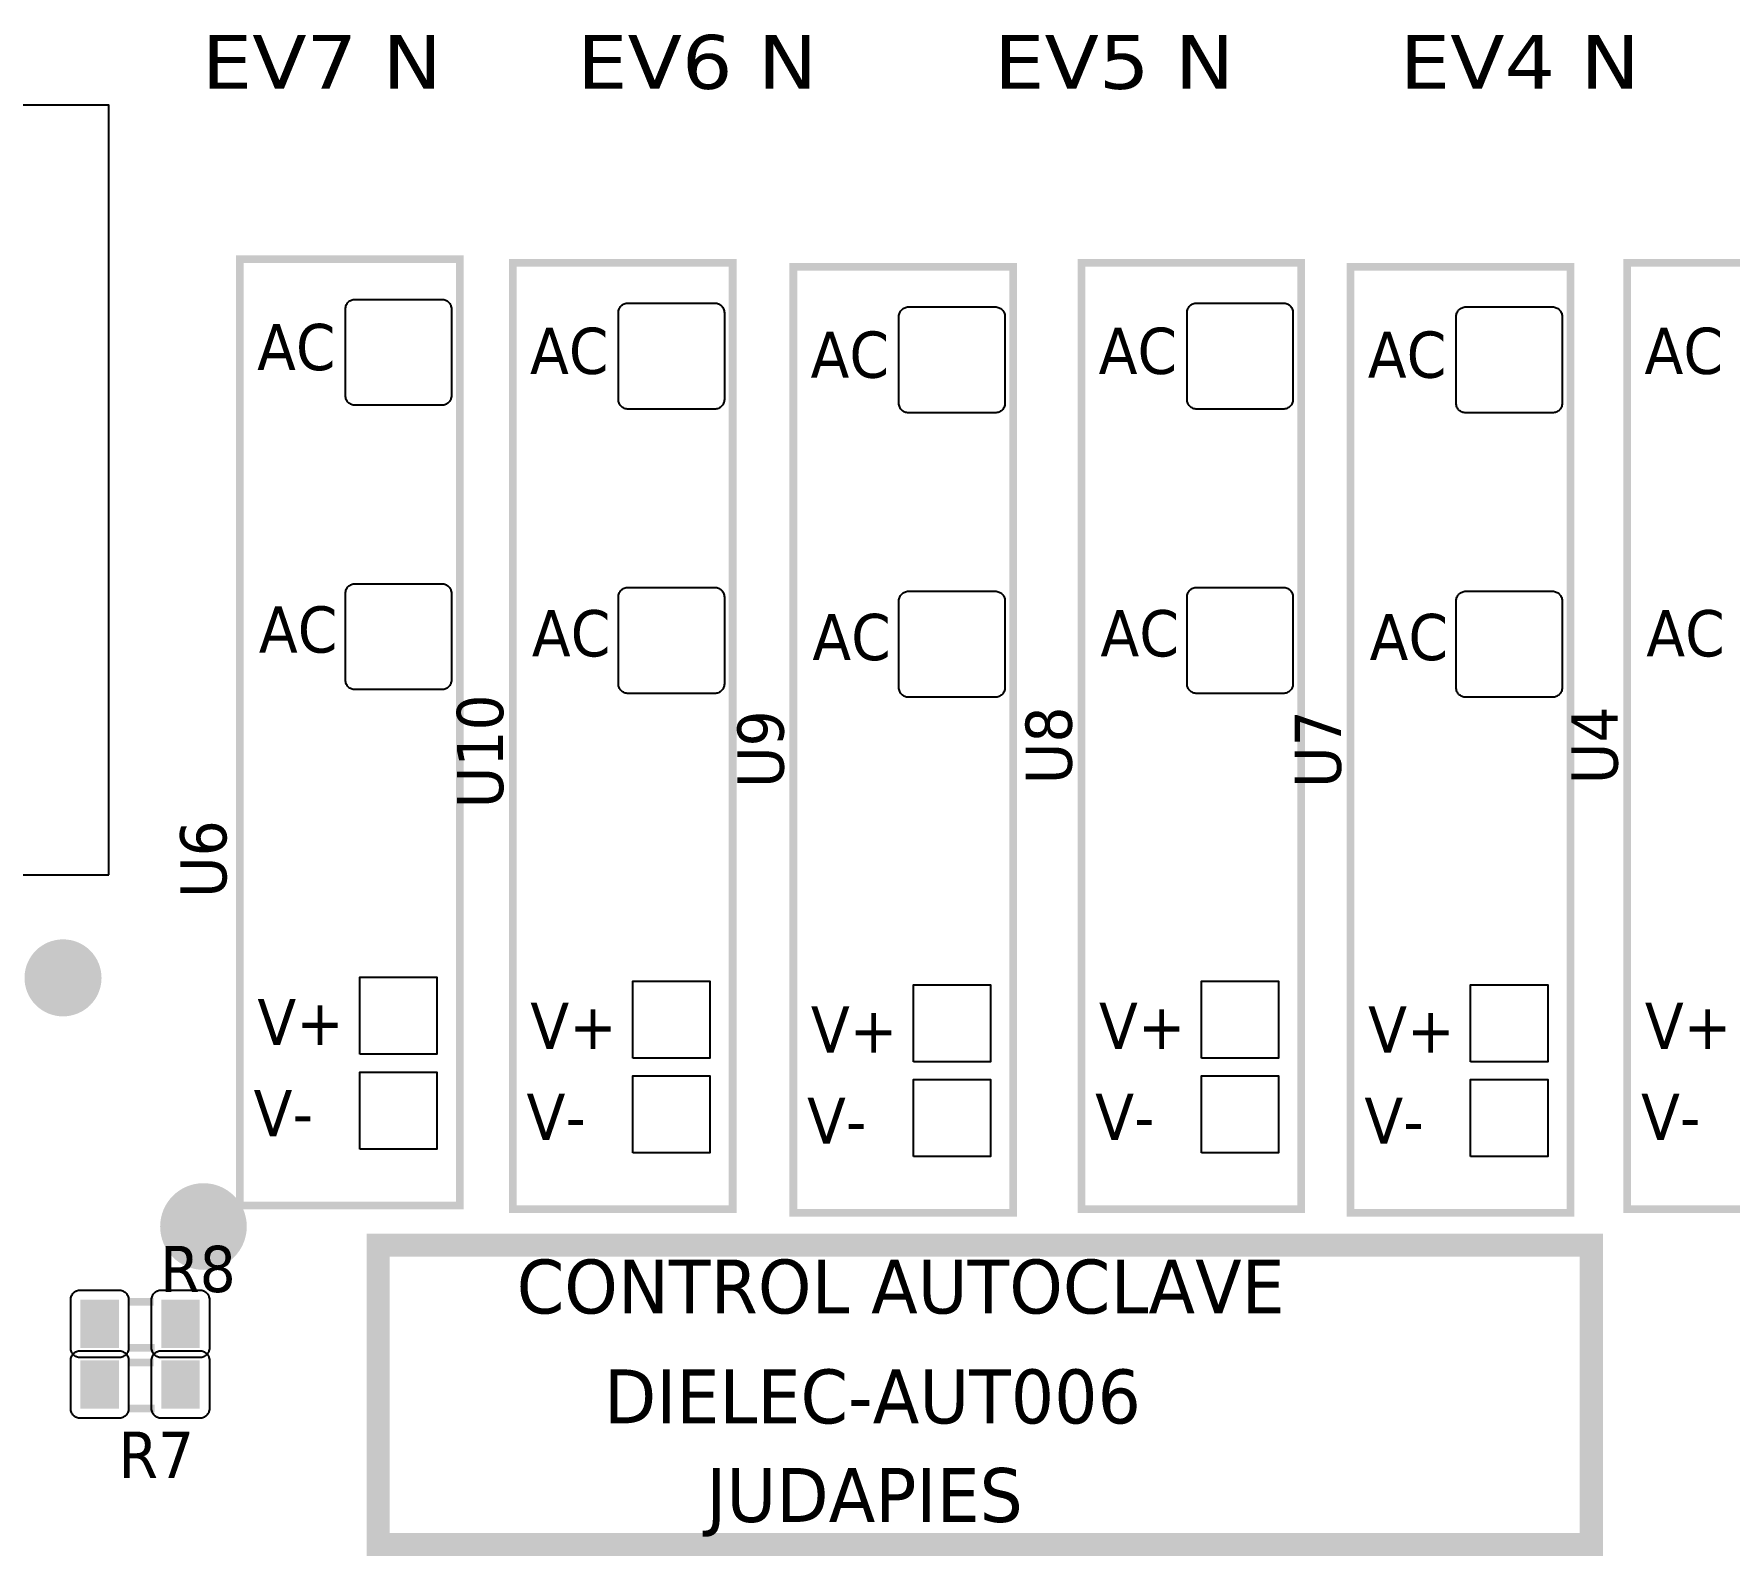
# Model space of a CAD drawing. Header units: millimetres. Extents: x 123.5 to 144.3, y 105.4 to 121.6.
# Drawn here: x 130.969 to 134.138, y 112.944 to 115.789 of the extents above; entities that cross this region are included whole.
import ezdxf

# ---------------------------------------------------------------- set-up
doc = ezdxf.new("R2010")
doc.units = ezdxf.units.MM
doc.layers.add('DESC', color=250, linetype='Continuous')
doc.styles.get("Standard").update_dxf_attribs({"font": 'tahoma.ttf'})

# ---------------------------------------------------------------- blocks, each defined once
blk = doc.blocks.new('RPAD')
blk.add_trace([(-0.5, -0.5), (-0.5, 0.5), (0.5, -0.5), (0.5, 0.5)])
blk = doc.blocks.new('EPAD')
at = {"const_width": 0.5}
blk.add_lwpolyline([(-0.25, 0, 1), (0.25, 0, 1)], format="xyb", close=True, dxfattribs=at)
blk = doc.blocks.new('DIELEC-AUT006')
blk.add_lwpolyline([(150.4504, 113.756), (150.4504, 114.955), (150.0475, 114.955), (150.0475, 113.756), (150.4504, 113.756)])
for points, const_width in [([(150.6546, 113.2411), (150.9972, 113.2411), (150.9972, 114.715), (150.6546, 114.715), (150.6546, 113.2411)], 0.012), ([(150.6546, 113.2411), (150.9972, 113.2411), (150.9972, 114.715), (150.6546, 114.715), (150.6546, 113.2411)], 0.012), ([(150.6546, 113.2411), (150.9972, 113.2411), (150.9972, 114.715), (150.6546, 114.715), (150.6546, 113.2411)], 0.012), ([(151.0798, 113.2352), (151.4224, 113.2352), (151.4224, 114.7091), (151.0798, 114.7091), (151.0798, 113.2352)], 0.012), ([(151.0798, 113.2352), (151.4224, 113.2352), (151.4224, 114.7091), (151.0798, 114.7091), (151.0798, 113.2352)], 0.012), ([(151.0798, 113.2352), (151.4224, 113.2352), (151.4224, 114.7091), (151.0798, 114.7091), (151.0798, 113.2352)], 0.012), ([(151.5169, 113.2293), (151.8594, 113.2293), (151.8594, 114.7032), (151.5169, 114.7032), (151.5169, 113.2293)], 0.012), ([(151.5169, 113.2293), (151.8594, 113.2293), (151.8594, 114.7032), (151.5169, 114.7032), (151.5169, 113.2293)], 0.012), ([(151.5169, 113.2293), (151.8594, 113.2293), (151.8594, 114.7032), (151.5169, 114.7032), (151.5169, 113.2293)], 0.012), ([(151.9657, 113.2352), (152.3082, 113.2352), (152.3082, 114.7091), (151.9657, 114.7091), (151.9657, 113.2352)], 0.012), ([(151.9657, 113.2352), (152.3082, 113.2352), (152.3082, 114.7091), (151.9657, 114.7091), (151.9657, 113.2352)], 0.012), ([(151.9657, 113.2352), (152.3082, 113.2352), (152.3082, 114.7091), (151.9657, 114.7091), (151.9657, 113.2352)], 0.012), ([(152.385, 113.2293), (152.7275, 113.2293), (152.7275, 114.7032), (152.385, 114.7032), (152.385, 113.2293)], 0.012), ([(152.385, 113.2293), (152.7275, 113.2293), (152.7275, 114.7032), (152.385, 114.7032), (152.385, 113.2293)], 0.012), ([(152.385, 113.2293), (152.7275, 113.2293), (152.7275, 114.7032), (152.385, 114.7032), (152.385, 113.2293)], 0.012), ([(152.8161, 113.2352), (153.1586, 113.2352), (153.1586, 114.7091), (152.8161, 114.7091), (152.8161, 113.2352)], 0.012), ([(152.8161, 113.2352), (153.1586, 113.2352), (153.1586, 114.7091), (152.8161, 114.7091), (152.8161, 113.2352)], 0.012), ([(152.8161, 113.2352), (153.1586, 113.2352), (153.1586, 114.7091), (152.8161, 114.7091), (152.8161, 113.2352)], 0.012), ([(150.8703, 112.7128), (152.7601, 112.7128), (152.7601, 113.1793), (150.8703, 113.1793), (150.8703, 112.7128)], 0.036), ([(150.8703, 112.7128), (152.7601, 112.7128), (152.7601, 113.1793), (150.8703, 113.1793), (150.8703, 112.7128)], 0.036), ([(150.8703, 112.7128), (152.7601, 112.7128), (152.7601, 113.1793), (150.8703, 113.1793), (150.8703, 112.7128)], 0.036), ([(150.4798, 113.0911), (150.5203, 113.0911)], 0.012), ([(150.4798, 113.0911), (150.5203, 113.0911)], 0.012), ([(150.4798, 113.0911), (150.5203, 113.0911)], 0.012), ([(150.4798, 113.0191), (150.5218, 113.0191)], 0.012), ([(150.4798, 113.0191), (150.5218, 113.0191)], 0.012), ([(150.4798, 113.0191), (150.5218, 113.0191)], 0.012), ([(150.4798, 112.9966), (150.5203, 112.9966)], 0.012), ([(150.4798, 112.9966), (150.5203, 112.9966)], 0.012), ([(150.4798, 112.9966), (150.5203, 112.9966)], 0.012), ([(150.4798, 112.9246), (150.5218, 112.9246)], 0.012), ([(150.4798, 112.9246), (150.5218, 112.9246)], 0.012), ([(150.4798, 112.9246), (150.5218, 112.9246)], 0.012)]:
    blk.add_lwpolyline(points, dxfattribs=dict(const_width=const_width))
for points in [[(150.8193, 114.5024), (150.8193, 114.6374), (150.8193, 114.6389), (150.8196, 114.6404), (150.8199, 114.6419), (150.8204, 114.6433), (150.821, 114.6446), (150.8218, 114.6458), (150.8226, 114.647), (150.8236, 114.648), (150.8247, 114.649), (150.8258, 114.6499), (150.827, 114.6506), (150.8284, 114.6512), (150.8297, 114.6517), (150.8312, 114.6521), (150.8327, 114.6523), (150.8343, 114.6524), (150.9693, 114.6524), (150.9708, 114.6523), (150.9723, 114.6521), (150.9738, 114.6517), (150.9752, 114.6512), (150.9765, 114.6506), (150.9777, 114.6499), (150.9789, 114.649), (150.9799, 114.648), (150.9809, 114.647), (150.9817, 114.6458), (150.9825, 114.6446), (150.9831, 114.6433), (150.9836, 114.6419), (150.984, 114.6404), (150.9842, 114.6389), (150.9843, 114.6374), (150.9843, 114.5024), (150.9842, 114.5008), (150.984, 114.4993), (150.9836, 114.4979), (150.9831, 114.4965), (150.9825, 114.4952), (150.9817, 114.4939), (150.9809, 114.4928), (150.9799, 114.4917), (150.9789, 114.4908), (150.9777, 114.4899), (150.9765, 114.4892), (150.9752, 114.4885), (150.9738, 114.488), (150.9723, 114.4877), (150.9708, 114.4875), (150.9693, 114.4874), (150.8343, 114.4874), (150.8327, 114.4875), (150.8312, 114.4877), (150.8297, 114.488), (150.8284, 114.4885), (150.827, 114.4892), (150.8258, 114.4899), (150.8247, 114.4908), (150.8236, 114.4917), (150.8226, 114.4928), (150.8218, 114.4939), (150.821, 114.4952), (150.8204, 114.4965), (150.8199, 114.4979), (150.8196, 114.4993), (150.8193, 114.5008), (150.8193, 114.5024)], [(151.2445, 114.4965), (151.2445, 114.6315), (151.2445, 114.633), (151.2448, 114.6345), (151.2451, 114.636), (151.2456, 114.6374), (151.2462, 114.6387), (151.247, 114.6399), (151.2478, 114.6411), (151.2488, 114.6421), (151.2499, 114.6431), (151.251, 114.6439), (151.2522, 114.6447), (151.2536, 114.6453), (151.2549, 114.6458), (151.2564, 114.6462), (151.2579, 114.6464), (151.2595, 114.6465), (151.3945, 114.6465), (151.396, 114.6464), (151.3975, 114.6462), (151.399, 114.6458), (151.4004, 114.6453), (151.4017, 114.6447), (151.4029, 114.6439), (151.4041, 114.6431), (151.4051, 114.6421), (151.4061, 114.6411), (151.4069, 114.6399), (151.4077, 114.6387), (151.4083, 114.6374), (151.4088, 114.636), (151.4092, 114.6345), (151.4094, 114.633), (151.4095, 114.6315), (151.4095, 114.4965), (151.4094, 114.4949), (151.4092, 114.4934), (151.4088, 114.492), (151.4083, 114.4906), (151.4077, 114.4893), (151.4069, 114.488), (151.4061, 114.4869), (151.4051, 114.4858), (151.4041, 114.4848), (151.4029, 114.484), (151.4017, 114.4832), (151.4004, 114.4826), (151.399, 114.4821), (151.3975, 114.4818), (151.396, 114.4815), (151.3945, 114.4815), (151.2595, 114.4815), (151.2579, 114.4815), (151.2564, 114.4818), (151.2549, 114.4821), (151.2536, 114.4826), (151.2522, 114.4832), (151.251, 114.484), (151.2499, 114.4848), (151.2488, 114.4858), (151.2478, 114.4869), (151.247, 114.488), (151.2462, 114.4893), (151.2456, 114.4906), (151.2451, 114.492), (151.2448, 114.4934), (151.2445, 114.4949), (151.2445, 114.4965)], [(151.6815, 114.4906), (151.6815, 114.6256), (151.6815, 114.6271), (151.6818, 114.6286), (151.6821, 114.6301), (151.6826, 114.6315), (151.6832, 114.6328), (151.684, 114.634), (151.6848, 114.6352), (151.6858, 114.6362), (151.6869, 114.6372), (151.688, 114.638), (151.6892, 114.6388), (151.6906, 114.6394), (151.6919, 114.6399), (151.6934, 114.6403), (151.6949, 114.6405), (151.6965, 114.6406), (151.8315, 114.6406), (151.833, 114.6405), (151.8345, 114.6403), (151.836, 114.6399), (151.8374, 114.6394), (151.8387, 114.6388), (151.8399, 114.638), (151.8411, 114.6372), (151.8421, 114.6362), (151.8431, 114.6352), (151.8439, 114.634), (151.8447, 114.6328), (151.8453, 114.6315), (151.8458, 114.6301), (151.8462, 114.6286), (151.8464, 114.6271), (151.8465, 114.6256), (151.8465, 114.4906), (151.8464, 114.489), (151.8462, 114.4875), (151.8458, 114.486), (151.8453, 114.4847), (151.8447, 114.4833), (151.8439, 114.4821), (151.8431, 114.481), (151.8421, 114.4799), (151.8411, 114.4789), (151.8399, 114.4781), (151.8387, 114.4773), (151.8374, 114.4767), (151.836, 114.4762), (151.8345, 114.4759), (151.833, 114.4756), (151.8315, 114.4756), (151.6965, 114.4756), (151.6949, 114.4756), (151.6934, 114.4759), (151.6919, 114.4762), (151.6906, 114.4767), (151.6892, 114.4773), (151.688, 114.4781), (151.6869, 114.4789), (151.6858, 114.4799), (151.6848, 114.481), (151.684, 114.4821), (151.6832, 114.4833), (151.6826, 114.4847), (151.6821, 114.486), (151.6818, 114.4875), (151.6815, 114.489), (151.6815, 114.4906)], [(152.1303, 114.4965), (152.1303, 114.6315), (152.1304, 114.633), (152.1306, 114.6345), (152.1309, 114.636), (152.1314, 114.6374), (152.1321, 114.6387), (152.1328, 114.6399), (152.1337, 114.6411), (152.1346, 114.6421), (152.1357, 114.6431), (152.1368, 114.6439), (152.1381, 114.6447), (152.1394, 114.6453), (152.1408, 114.6458), (152.1422, 114.6462), (152.1437, 114.6464), (152.1453, 114.6465), (152.2803, 114.6465), (152.2818, 114.6464), (152.2833, 114.6462), (152.2848, 114.6458), (152.2862, 114.6453), (152.2875, 114.6447), (152.2887, 114.6439), (152.2899, 114.6431), (152.2909, 114.6421), (152.2919, 114.6411), (152.2928, 114.6399), (152.2935, 114.6387), (152.2941, 114.6374), (152.2946, 114.636), (152.295, 114.6345), (152.2952, 114.633), (152.2953, 114.6315), (152.2953, 114.4965), (152.2952, 114.4949), (152.295, 114.4934), (152.2946, 114.492), (152.2941, 114.4906), (152.2935, 114.4893), (152.2928, 114.488), (152.2919, 114.4869), (152.2909, 114.4858), (152.2899, 114.4848), (152.2887, 114.484), (152.2875, 114.4832), (152.2862, 114.4826), (152.2848, 114.4821), (152.2833, 114.4818), (152.2818, 114.4815), (152.2803, 114.4815), (152.1453, 114.4815), (152.1437, 114.4815), (152.1422, 114.4818), (152.1408, 114.4821), (152.1394, 114.4826), (152.1381, 114.4832), (152.1368, 114.484), (152.1357, 114.4848), (152.1346, 114.4858), (152.1337, 114.4869), (152.1328, 114.488), (152.1321, 114.4893), (152.1314, 114.4906), (152.1309, 114.492), (152.1306, 114.4934), (152.1304, 114.4949), (152.1303, 114.4965)], [(152.5496, 114.4906), (152.5496, 114.6256), (152.5496, 114.6271), (152.5499, 114.6286), (152.5502, 114.6301), (152.5507, 114.6315), (152.5514, 114.6328), (152.5521, 114.634), (152.5529, 114.6352), (152.5539, 114.6362), (152.555, 114.6372), (152.5561, 114.638), (152.5574, 114.6388), (152.5587, 114.6394), (152.5601, 114.6399), (152.5615, 114.6403), (152.563, 114.6405), (152.5646, 114.6406), (152.6996, 114.6406), (152.7011, 114.6405), (152.7026, 114.6403), (152.7041, 114.6399), (152.7055, 114.6394), (152.7068, 114.6388), (152.708, 114.638), (152.7092, 114.6372), (152.7102, 114.6362), (152.7112, 114.6352), (152.7121, 114.634), (152.7128, 114.6328), (152.7134, 114.6315), (152.7139, 114.6301), (152.7143, 114.6286), (152.7145, 114.6271), (152.7146, 114.6256), (152.7146, 114.4906), (152.7145, 114.489), (152.7143, 114.4875), (152.7139, 114.486), (152.7134, 114.4847), (152.7128, 114.4833), (152.7121, 114.4821), (152.7112, 114.481), (152.7102, 114.4799), (152.7092, 114.4789), (152.708, 114.4781), (152.7068, 114.4773), (152.7055, 114.4767), (152.7041, 114.4762), (152.7026, 114.4759), (152.7011, 114.4756), (152.6996, 114.4756), (152.5646, 114.4756), (152.563, 114.4756), (152.5615, 114.4759), (152.5601, 114.4762), (152.5587, 114.4767), (152.5574, 114.4773), (152.5561, 114.4781), (152.555, 114.4789), (152.5539, 114.4799), (152.5529, 114.481), (152.5521, 114.4821), (152.5514, 114.4833), (152.5507, 114.4847), (152.5502, 114.486), (152.5499, 114.4875), (152.5496, 114.489), (152.5496, 114.4906)], [(150.8193, 114.0595), (150.8193, 114.1945), (150.8193, 114.196), (150.8196, 114.1975), (150.8199, 114.199), (150.8204, 114.2004), (150.821, 114.2017), (150.8218, 114.2029), (150.8226, 114.2041), (150.8236, 114.2051), (150.8247, 114.2061), (150.8258, 114.2069), (150.827, 114.2077), (150.8284, 114.2083), (150.8297, 114.2088), (150.8312, 114.2092), (150.8327, 114.2094), (150.8343, 114.2095), (150.9693, 114.2095), (150.9708, 114.2094), (150.9723, 114.2092), (150.9738, 114.2088), (150.9752, 114.2083), (150.9765, 114.2077), (150.9777, 114.2069), (150.9789, 114.2061), (150.9799, 114.2051), (150.9809, 114.2041), (150.9817, 114.2029), (150.9825, 114.2017), (150.9831, 114.2004), (150.9836, 114.199), (150.984, 114.1975), (150.9842, 114.196), (150.9843, 114.1945), (150.9843, 114.0595), (150.9842, 114.0579), (150.984, 114.0564), (150.9836, 114.0549), (150.9831, 114.0536), (150.9825, 114.0522), (150.9817, 114.051), (150.9809, 114.0499), (150.9799, 114.0488), (150.9789, 114.0478), (150.9777, 114.047), (150.9765, 114.0462), (150.9752, 114.0456), (150.9738, 114.0451), (150.9723, 114.0448), (150.9708, 114.0445), (150.9693, 114.0445), (150.8343, 114.0445), (150.8327, 114.0445), (150.8312, 114.0448), (150.8297, 114.0451), (150.8284, 114.0456), (150.827, 114.0462), (150.8258, 114.047), (150.8247, 114.0478), (150.8236, 114.0488), (150.8226, 114.0499), (150.8218, 114.051), (150.821, 114.0522), (150.8204, 114.0536), (150.8199, 114.0549), (150.8196, 114.0564), (150.8193, 114.0579), (150.8193, 114.0595)], [(151.2445, 114.0536), (151.2445, 114.1886), (151.2445, 114.1901), (151.2448, 114.1916), (151.2451, 114.1931), (151.2456, 114.1945), (151.2462, 114.1958), (151.247, 114.197), (151.2478, 114.1982), (151.2488, 114.1992), (151.2499, 114.2002), (151.251, 114.201), (151.2522, 114.2018), (151.2536, 114.2024), (151.2549, 114.2029), (151.2564, 114.2033), (151.2579, 114.2035), (151.2595, 114.2036), (151.3945, 114.2036), (151.396, 114.2035), (151.3975, 114.2033), (151.399, 114.2029), (151.4004, 114.2024), (151.4017, 114.2018), (151.4029, 114.201), (151.4041, 114.2002), (151.4051, 114.1992), (151.4061, 114.1982), (151.4069, 114.197), (151.4077, 114.1958), (151.4083, 114.1945), (151.4088, 114.1931), (151.4092, 114.1916), (151.4094, 114.1901), (151.4095, 114.1886), (151.4095, 114.0536), (151.4094, 114.052), (151.4092, 114.0505), (151.4088, 114.049), (151.4083, 114.0477), (151.4077, 114.0463), (151.4069, 114.0451), (151.4061, 114.0439), (151.4051, 114.0429), (151.4041, 114.0419), (151.4029, 114.0411), (151.4017, 114.0403), (151.4004, 114.0397), (151.399, 114.0392), (151.3975, 114.0389), (151.396, 114.0386), (151.3945, 114.0386), (151.2595, 114.0386), (151.2579, 114.0386), (151.2564, 114.0389), (151.2549, 114.0392), (151.2536, 114.0397), (151.2522, 114.0403), (151.251, 114.0411), (151.2499, 114.0419), (151.2488, 114.0429), (151.2478, 114.0439), (151.247, 114.0451), (151.2462, 114.0463), (151.2456, 114.0477), (151.2451, 114.049), (151.2448, 114.0505), (151.2445, 114.052), (151.2445, 114.0536)], [(151.6815, 114.0477), (151.6815, 114.1827), (151.6815, 114.1842), (151.6818, 114.1857), (151.6821, 114.1872), (151.6826, 114.1886), (151.6832, 114.1899), (151.684, 114.1911), (151.6848, 114.1923), (151.6858, 114.1933), (151.6869, 114.1943), (151.688, 114.1951), (151.6892, 114.1959), (151.6906, 114.1965), (151.6919, 114.197), (151.6934, 114.1974), (151.6949, 114.1976), (151.6965, 114.1977), (151.8315, 114.1977), (151.833, 114.1976), (151.8345, 114.1974), (151.836, 114.197), (151.8374, 114.1965), (151.8387, 114.1959), (151.8399, 114.1951), (151.8411, 114.1943), (151.8421, 114.1933), (151.8431, 114.1923), (151.8439, 114.1911), (151.8447, 114.1899), (151.8453, 114.1886), (151.8458, 114.1872), (151.8462, 114.1857), (151.8464, 114.1842), (151.8465, 114.1827), (151.8465, 114.0477), (151.8464, 114.0461), (151.8462, 114.0446), (151.8458, 114.0431), (151.8453, 114.0417), (151.8447, 114.0404), (151.8439, 114.0392), (151.8431, 114.038), (151.8421, 114.037), (151.8411, 114.036), (151.8399, 114.0352), (151.8387, 114.0344), (151.8374, 114.0338), (151.836, 114.0333), (151.8345, 114.0329), (151.833, 114.0327), (151.8315, 114.0327), (151.6965, 114.0327), (151.6949, 114.0327), (151.6934, 114.0329), (151.6919, 114.0333), (151.6906, 114.0338), (151.6892, 114.0344), (151.688, 114.0352), (151.6869, 114.036), (151.6858, 114.037), (151.6848, 114.038), (151.684, 114.0392), (151.6832, 114.0404), (151.6826, 114.0417), (151.6821, 114.0431), (151.6818, 114.0446), (151.6815, 114.0461), (151.6815, 114.0477)], [(152.1303, 114.0536), (152.1303, 114.1886), (152.1304, 114.1901), (152.1306, 114.1916), (152.1309, 114.1931), (152.1314, 114.1945), (152.1321, 114.1958), (152.1328, 114.197), (152.1337, 114.1982), (152.1346, 114.1992), (152.1357, 114.2002), (152.1368, 114.201), (152.1381, 114.2018), (152.1394, 114.2024), (152.1408, 114.2029), (152.1422, 114.2033), (152.1437, 114.2035), (152.1453, 114.2036), (152.2803, 114.2036), (152.2818, 114.2035), (152.2833, 114.2033), (152.2848, 114.2029), (152.2862, 114.2024), (152.2875, 114.2018), (152.2887, 114.201), (152.2899, 114.2002), (152.2909, 114.1992), (152.2919, 114.1982), (152.2928, 114.197), (152.2935, 114.1958), (152.2941, 114.1945), (152.2946, 114.1931), (152.295, 114.1916), (152.2952, 114.1901), (152.2953, 114.1886), (152.2953, 114.0536), (152.2952, 114.052), (152.295, 114.0505), (152.2946, 114.049), (152.2941, 114.0477), (152.2935, 114.0463), (152.2928, 114.0451), (152.2919, 114.0439), (152.2909, 114.0429), (152.2899, 114.0419), (152.2887, 114.0411), (152.2875, 114.0403), (152.2862, 114.0397), (152.2848, 114.0392), (152.2833, 114.0389), (152.2818, 114.0386), (152.2803, 114.0386), (152.1453, 114.0386), (152.1437, 114.0386), (152.1422, 114.0389), (152.1408, 114.0392), (152.1394, 114.0397), (152.1381, 114.0403), (152.1368, 114.0411), (152.1357, 114.0419), (152.1346, 114.0429), (152.1337, 114.0439), (152.1328, 114.0451), (152.1321, 114.0463), (152.1314, 114.0477), (152.1309, 114.049), (152.1306, 114.0505), (152.1304, 114.052), (152.1303, 114.0536)], [(152.5496, 114.0477), (152.5496, 114.1827), (152.5496, 114.1842), (152.5499, 114.1857), (152.5502, 114.1872), (152.5507, 114.1886), (152.5514, 114.1899), (152.5521, 114.1911), (152.5529, 114.1923), (152.5539, 114.1933), (152.555, 114.1943), (152.5561, 114.1951), (152.5574, 114.1959), (152.5587, 114.1965), (152.5601, 114.197), (152.5615, 114.1974), (152.563, 114.1976), (152.5646, 114.1977), (152.6996, 114.1977), (152.7011, 114.1976), (152.7026, 114.1974), (152.7041, 114.197), (152.7055, 114.1965), (152.7068, 114.1959), (152.708, 114.1951), (152.7092, 114.1943), (152.7102, 114.1933), (152.7112, 114.1923), (152.7121, 114.1911), (152.7128, 114.1899), (152.7134, 114.1886), (152.7139, 114.1872), (152.7143, 114.1857), (152.7145, 114.1842), (152.7146, 114.1827), (152.7146, 114.0477), (152.7145, 114.0461), (152.7143, 114.0446), (152.7139, 114.0431), (152.7134, 114.0417), (152.7128, 114.0404), (152.7121, 114.0392), (152.7112, 114.038), (152.7102, 114.037), (152.7092, 114.036), (152.708, 114.0352), (152.7068, 114.0344), (152.7055, 114.0338), (152.7041, 114.0333), (152.7026, 114.0329), (152.7011, 114.0327), (152.6996, 114.0327), (152.5646, 114.0327), (152.563, 114.0327), (152.5615, 114.0329), (152.5601, 114.0333), (152.5587, 114.0338), (152.5574, 114.0344), (152.5561, 114.0352), (152.555, 114.036), (152.5539, 114.037), (152.5529, 114.038), (152.5521, 114.0392), (152.5514, 114.0404), (152.5507, 114.0417), (152.5502, 114.0431), (152.5499, 114.0446), (152.5496, 114.0461), (152.5496, 114.0477)], [(150.8418, 113.4764), (150.8418, 113.5964), (150.9618, 113.5964), (150.9618, 113.4764), (150.8418, 113.4764)], [(151.267, 113.4705), (151.267, 113.5905), (151.387, 113.5905), (151.387, 113.4705), (151.267, 113.4705)], [(151.704, 113.4646), (151.704, 113.5846), (151.824, 113.5846), (151.824, 113.4646), (151.704, 113.4646)], [(152.1528, 113.4705), (152.1528, 113.5905), (152.2728, 113.5905), (152.2728, 113.4705), (152.1528, 113.4705)], [(152.5721, 113.4646), (152.5721, 113.5846), (152.6921, 113.5846), (152.6921, 113.4646), (152.5721, 113.4646)], [(150.8418, 113.3288), (150.8418, 113.4488), (150.9618, 113.4488), (150.9618, 113.3288), (150.8418, 113.3288)], [(151.267, 113.3229), (151.267, 113.4429), (151.387, 113.4429), (151.387, 113.3229), (151.267, 113.3229)], [(151.704, 113.317), (151.704, 113.437), (151.824, 113.437), (151.824, 113.317), (151.704, 113.317)], [(152.1528, 113.3229), (152.1528, 113.4429), (152.2728, 113.4429), (152.2728, 113.3229), (152.1528, 113.3229)], [(152.5721, 113.317), (152.5721, 113.437), (152.6921, 113.437), (152.6921, 113.317), (152.5721, 113.317)], [(150.4063, 113.1091), (150.4663, 113.1091), (150.4678, 113.109), (150.4693, 113.1088), (150.4708, 113.1084), (150.4722, 113.108), (150.4735, 113.1073), (150.4747, 113.1066), (150.4759, 113.1057), (150.4769, 113.1048), (150.4779, 113.1037), (150.4787, 113.1026), (150.4795, 113.1013), (150.4801, 113.1), (150.4806, 113.0986), (150.481, 113.0972), (150.4812, 113.0957), (150.4813, 113.0941), (150.4813, 113.0191), (150.4812, 113.0176), (150.481, 113.016), (150.4806, 113.0146), (150.4801, 113.0132), (150.4795, 113.0119), (150.4787, 113.0107), (150.4779, 113.0095), (150.4769, 113.0084), (150.4759, 113.0075), (150.4747, 113.0066), (150.4735, 113.0059), (150.4722, 113.0053), (150.4708, 113.0048), (150.4693, 113.0044), (150.4678, 113.0042), (150.4663, 113.0041), (150.4063, 113.0041), (150.4047, 113.0042), (150.4032, 113.0044), (150.4018, 113.0048), (150.4004, 113.0053), (150.3991, 113.0059), (150.3978, 113.0066), (150.3967, 113.0075), (150.3956, 113.0084), (150.3946, 113.0095), (150.3938, 113.0107), (150.3931, 113.0119), (150.3924, 113.0132), (150.3919, 113.0146), (150.3916, 113.016), (150.3913, 113.0176), (150.3913, 113.0191), (150.3913, 113.0941), (150.3913, 113.0957), (150.3916, 113.0972), (150.3919, 113.0986), (150.3924, 113.1), (150.3931, 113.1013), (150.3938, 113.1026), (150.3946, 113.1037), (150.3956, 113.1048), (150.3967, 113.1057), (150.3978, 113.1066), (150.3991, 113.1073), (150.4004, 113.108), (150.4018, 113.1084), (150.4032, 113.1088), (150.4047, 113.109), (150.4063, 113.1091)], [(150.5323, 113.1091), (150.5923, 113.1091), (150.5938, 113.109), (150.5953, 113.1088), (150.5968, 113.1084), (150.5982, 113.108), (150.5995, 113.1073), (150.6007, 113.1066), (150.6019, 113.1057), (150.6029, 113.1048), (150.6039, 113.1037), (150.6047, 113.1026), (150.6055, 113.1013), (150.6061, 113.1), (150.6066, 113.0986), (150.607, 113.0972), (150.6072, 113.0957), (150.6073, 113.0941), (150.6073, 113.0191), (150.6072, 113.0176), (150.607, 113.016), (150.6066, 113.0146), (150.6061, 113.0132), (150.6055, 113.0119), (150.6047, 113.0107), (150.6039, 113.0095), (150.6029, 113.0084), (150.6019, 113.0075), (150.6007, 113.0066), (150.5995, 113.0059), (150.5982, 113.0053), (150.5968, 113.0048), (150.5953, 113.0044), (150.5938, 113.0042), (150.5923, 113.0041), (150.5323, 113.0041), (150.5307, 113.0042), (150.5292, 113.0044), (150.5278, 113.0048), (150.5264, 113.0053), (150.5251, 113.0059), (150.5238, 113.0066), (150.5227, 113.0075), (150.5216, 113.0084), (150.5206, 113.0095), (150.5198, 113.0107), (150.5191, 113.0119), (150.5184, 113.0132), (150.5179, 113.0146), (150.5176, 113.016), (150.5173, 113.0176), (150.5173, 113.0191), (150.5173, 113.0941), (150.5173, 113.0957), (150.5176, 113.0972), (150.5179, 113.0986), (150.5184, 113.1), (150.5191, 113.1013), (150.5198, 113.1026), (150.5206, 113.1037), (150.5216, 113.1048), (150.5227, 113.1057), (150.5238, 113.1066), (150.5251, 113.1073), (150.5264, 113.108), (150.5278, 113.1084), (150.5292, 113.1088), (150.5307, 113.109), (150.5323, 113.1091)], [(150.4063, 113.0146), (150.4663, 113.0146), (150.4678, 113.0145), (150.4693, 113.0143), (150.4708, 113.014), (150.4722, 113.0135), (150.4735, 113.0128), (150.4747, 113.0121), (150.4759, 113.0112), (150.4769, 113.0103), (150.4779, 113.0092), (150.4787, 113.0081), (150.4795, 113.0068), (150.4801, 113.0055), (150.4806, 113.0041), (150.481, 113.0027), (150.4812, 113.0012), (150.4813, 112.9996), (150.4813, 112.9246), (150.4812, 112.9231), (150.481, 112.9216), (150.4806, 112.9201), (150.4801, 112.9187), (150.4795, 112.9174), (150.4787, 112.9162), (150.4779, 112.915), (150.4769, 112.914), (150.4759, 112.913), (150.4747, 112.9121), (150.4735, 112.9114), (150.4722, 112.9108), (150.4708, 112.9103), (150.4693, 112.9099), (150.4678, 112.9097), (150.4663, 112.9096), (150.4063, 112.9096), (150.4047, 112.9097), (150.4032, 112.9099), (150.4018, 112.9103), (150.4004, 112.9108), (150.3991, 112.9114), (150.3978, 112.9121), (150.3967, 112.913), (150.3956, 112.914), (150.3946, 112.915), (150.3938, 112.9162), (150.3931, 112.9174), (150.3924, 112.9187), (150.3919, 112.9201), (150.3916, 112.9216), (150.3913, 112.9231), (150.3913, 112.9246), (150.3913, 112.9996), (150.3913, 113.0012), (150.3916, 113.0027), (150.3919, 113.0041), (150.3924, 113.0055), (150.3931, 113.0068), (150.3938, 113.0081), (150.3946, 113.0092), (150.3956, 113.0103), (150.3967, 113.0112), (150.3978, 113.0121), (150.3991, 113.0128), (150.4004, 113.0135), (150.4018, 113.014), (150.4032, 113.0143), (150.4047, 113.0145), (150.4063, 113.0146)], [(150.5323, 113.0146), (150.5923, 113.0146), (150.5938, 113.0145), (150.5953, 113.0143), (150.5968, 113.014), (150.5982, 113.0135), (150.5995, 113.0128), (150.6007, 113.0121), (150.6019, 113.0112), (150.6029, 113.0103), (150.6039, 113.0092), (150.6047, 113.0081), (150.6055, 113.0068), (150.6061, 113.0055), (150.6066, 113.0041), (150.607, 113.0027), (150.6072, 113.0012), (150.6073, 112.9996), (150.6073, 112.9246), (150.6072, 112.9231), (150.607, 112.9216), (150.6066, 112.9201), (150.6061, 112.9187), (150.6055, 112.9174), (150.6047, 112.9162), (150.6039, 112.915), (150.6029, 112.914), (150.6019, 112.913), (150.6007, 112.9121), (150.5995, 112.9114), (150.5982, 112.9108), (150.5968, 112.9103), (150.5953, 112.9099), (150.5938, 112.9097), (150.5923, 112.9096), (150.5323, 112.9096), (150.5307, 112.9097), (150.5292, 112.9099), (150.5278, 112.9103), (150.5264, 112.9108), (150.5251, 112.9114), (150.5238, 112.9121), (150.5227, 112.913), (150.5216, 112.914), (150.5206, 112.915), (150.5198, 112.9162), (150.5191, 112.9174), (150.5184, 112.9187), (150.5179, 112.9201), (150.5176, 112.9216), (150.5173, 112.9231), (150.5173, 112.9246), (150.5173, 112.9996), (150.5173, 113.0012), (150.5176, 113.0027), (150.5179, 113.0041), (150.5184, 113.0055), (150.5191, 113.0068), (150.5198, 113.0081), (150.5206, 113.0092), (150.5216, 113.0103), (150.5227, 113.0112), (150.5238, 113.0121), (150.5251, 113.0128), (150.5264, 113.0135), (150.5278, 113.014), (150.5292, 113.0143), (150.5307, 113.0145), (150.5323, 113.0146)]]:
    blk.add_lwpolyline(points, close=True)
at = {"zscale": 1.5}
for name, p, xscale, yscale in [('EPAD', (150.3792, 113.5955), 0.12, 0.12), ('EPAD', (150.598, 113.2082), 0.135, 0.135), ('RPAD', (150.4363, 113.0566), 0.06, 0.07500000000000001), ('RPAD', (150.5623, 113.0566), 0.06, 0.07500000000000001), ('RPAD', (150.4363, 112.9621), 0.06, 0.07500000000000001), ('RPAD', (150.5623, 112.9621), 0.06, 0.07500000000000001)]:
    blk.add_blockref(name, p, dxfattribs=dict(at, xscale=xscale, yscale=yscale))
for s, height, width, p in [('EV7 N', 0.084, 1.25, (150.5957, 114.9803)), ('EV7 N', 0.084, 1.25, (150.5957, 114.9803)), ('EV7 N', 0.084, 1.25, (150.5957, 114.9803)), ('EV6 N', 0.084, 1.25, (151.1804, 114.9803)), ('EV6 N', 0.084, 1.25, (151.1804, 114.9803)), ('EV6 N', 0.084, 1.25, (151.1804, 114.9803)), ('EV5 N', 0.084, 1.25, (151.83, 114.9803)), ('EV5 N', 0.084, 1.25, (151.83, 114.9803)), ('EV5 N', 0.084, 1.25, (151.83, 114.9803)), ('EV4 N', 0.084, 1.25, (152.4619, 114.9803)), ('EV4 N', 0.084, 1.25, (152.4619, 114.9803)), ('EV4 N', 0.084, 1.25, (152.4619, 114.9803)), ('AC', 0.072, 1.041667, (150.6815, 114.5421)), ('AC', 0.072, 1.041667, (150.6815, 114.5421)), ('AC', 0.072, 1.041667, (150.6815, 114.5421)), ('AC', 0.072, 1.041667, (151.1067, 114.5362)), ('AC', 0.072, 1.041667, (151.1067, 114.5362)), ('AC', 0.072, 1.041667, (151.1067, 114.5362)), ('AC', 0.072, 1.041667, (151.5437, 114.5303)), ('AC', 0.072, 1.041667, (151.5437, 114.5303)), ('AC', 0.072, 1.041667, (151.5437, 114.5303)), ('AC', 0.072, 1.041667, (151.9925, 114.5362)), ('AC', 0.072, 1.041667, (151.9925, 114.5362)), ('AC', 0.072, 1.041667, (151.9925, 114.5362)), ('AC', 0.072, 1.041667, (152.4118, 114.5303)), ('AC', 0.072, 1.041667, (152.4118, 114.5303)), ('AC', 0.072, 1.041667, (152.4118, 114.5303)), ('AC', 0.072, 1.041667, (152.8429, 114.5362)), ('AC', 0.072, 1.041667, (152.8429, 114.5362)), ('AC', 0.072, 1.041667, (152.8429, 114.5362)), ('AC', 0.072, 1.041667, (150.6843, 114.1022)), ('AC', 0.072, 1.041667, (150.6843, 114.1022)), ('AC', 0.072, 1.041667, (150.6843, 114.1022)), ('AC', 0.072, 1.041667, (151.1095, 114.0963)), ('AC', 0.072, 1.041667, (151.1095, 114.0963)), ('AC', 0.072, 1.041667, (151.1095, 114.0963)), ('AC', 0.072, 1.041667, (151.9953, 114.0963)), ('AC', 0.072, 1.041667, (151.9953, 114.0963)), ('AC', 0.072, 1.041667, (151.9953, 114.0963)), ('AC', 0.072, 1.041667, (152.8457, 114.0963)), ('AC', 0.072, 1.041667, (152.8457, 114.0963)), ('AC', 0.072, 1.041667, (152.8457, 114.0963)), ('AC', 0.072, 1.041667, (151.5465, 114.0904)), ('AC', 0.072, 1.041667, (151.5465, 114.0904)), ('AC', 0.072, 1.041667, (151.5465, 114.0904)), ('AC', 0.072, 1.041667, (152.4146, 114.0904)), ('AC', 0.072, 1.041667, (152.4146, 114.0904)), ('AC', 0.072, 1.041667, (152.4146, 114.0904)), ('V+', 0.072, 1.041667, (150.682, 113.4907)), ('V+', 0.072, 1.041667, (150.682, 113.4907)), ('V+', 0.072, 1.041667, (150.682, 113.4907)), ('V+', 0.072, 1.041667, (151.1072, 113.4848)), ('V+', 0.072, 1.041667, (151.1072, 113.4848)), ('V+', 0.072, 1.041667, (151.1072, 113.4848)), ('V+', 0.072, 1.041667, (151.9931, 113.4848)), ('V+', 0.072, 1.041667, (151.9931, 113.4848)), ('V+', 0.072, 1.041667, (151.9931, 113.4848)), ('V+', 0.072, 1.041667, (152.8435, 113.4848)), ('V+', 0.072, 1.041667, (152.8435, 113.4848)), ('V+', 0.072, 1.041667, (152.8435, 113.4848)), ('V+', 0.072, 1.041667, (151.5443, 113.4789)), ('V+', 0.072, 1.041667, (151.5443, 113.4789)), ('V+', 0.072, 1.041667, (151.5443, 113.4789)), ('V+', 0.072, 1.041667, (152.4124, 113.4789)), ('V+', 0.072, 1.041667, (152.4124, 113.4789)), ('V+', 0.072, 1.041667, (152.4124, 113.4789)), ('V-', 0.072, 1.041667, (150.6761, 113.3489)), ('V-', 0.072, 1.041667, (150.6761, 113.3489)), ('V-', 0.072, 1.041667, (150.6761, 113.3489)), ('V-', 0.072, 1.041667, (151.1013, 113.343)), ('V-', 0.072, 1.041667, (151.1013, 113.343)), ('V-', 0.072, 1.041667, (151.1013, 113.343)), ('V-', 0.072, 1.041667, (151.5383, 113.3371)), ('V-', 0.072, 1.041667, (151.5383, 113.3371)), ('V-', 0.072, 1.041667, (151.5383, 113.3371)), ('V-', 0.072, 1.041667, (151.9872, 113.343)), ('V-', 0.072, 1.041667, (151.9872, 113.343)), ('V-', 0.072, 1.041667, (151.9872, 113.343)), ('V-', 0.072, 1.041667, (152.4065, 113.3371)), ('V-', 0.072, 1.041667, (152.4065, 113.3371)), ('V-', 0.072, 1.041667, (152.4065, 113.3371)), ('V-', 0.072, 1.041667, (152.8376, 113.343)), ('V-', 0.072, 1.041667, (152.8376, 113.343)), ('V-', 0.072, 1.041667, (152.8376, 113.343)), ('R8', 0.072, 1.041667, (150.5306, 113.1061)), ('R8', 0.072, 1.041667, (150.5306, 113.1061)), ('R8', 0.072, 1.041667, (150.5306, 113.1061)), ('CONTROL AUTOCLAVE', 0.084, 1.071429, (151.0859, 113.0728)), ('CONTROL AUTOCLAVE', 0.084, 1.071429, (151.0859, 113.0728)), ('CONTROL AUTOCLAVE', 0.084, 1.071429, (151.0859, 113.0728)), ('DIELEC-AUT006', 0.084, 1.071429, (151.2217, 112.9016)), ('DIELEC-AUT006', 0.084, 1.071429, (151.2217, 112.9016)), ('DIELEC-AUT006', 0.084, 1.071429, (151.2217, 112.9016)), ('R7', 0.072, 1.041667, (150.4656, 112.8167)), ('R7', 0.072, 1.041667, (150.4656, 112.8167)), ('R7', 0.072, 1.041667, (150.4656, 112.8167)), ('JUDAPIES', 0.084, 1.071429, (151.3812, 112.748)), ('JUDAPIES', 0.084, 1.071429, (151.3812, 112.748)), ('JUDAPIES', 0.084, 1.071429, (151.3812, 112.748))]:
    blk.add_text(s, height=height, dxfattribs=dict(width=width)).set_placement(p)
at = {"width": 1.041667}
for s, p in [('U10', (151.0648, 113.8597)), ('U10', (151.0648, 113.8597)), ('U10', (151.0648, 113.8597)), ('U9', (151.5019, 113.8912)), ('U9', (151.5019, 113.8912)), ('U9', (151.5019, 113.8912)), ('U8', (151.9507, 113.8972)), ('U8', (151.9507, 113.8972)), ('U8', (151.9507, 113.8972)), ('U4', (152.8011, 113.8972)), ('U4', (152.8011, 113.8972)), ('U4', (152.8011, 113.8972)), ('U7', (152.37, 113.8912)), ('U7', (152.37, 113.8912)), ('U7', (152.37, 113.8912)), ('U6', (150.6337, 113.72)), ('U6', (150.6337, 113.72)), ('U6', (150.6337, 113.72))]:
    blk.add_text(s, height=0.072, rotation=90, dxfattribs=at).set_placement(p)

msp = doc.modelspace()

# ---------------------------------------------------------------- block references
at = {"layer": 'DESC', "xscale": 1.2, "yscale": 1.2, "zscale": 1.2}
msp.add_blockref('DIELEC-AUT006', (-49.4312, -22.2901), dxfattribs=at)

doc.saveas('drawing.dxf')
